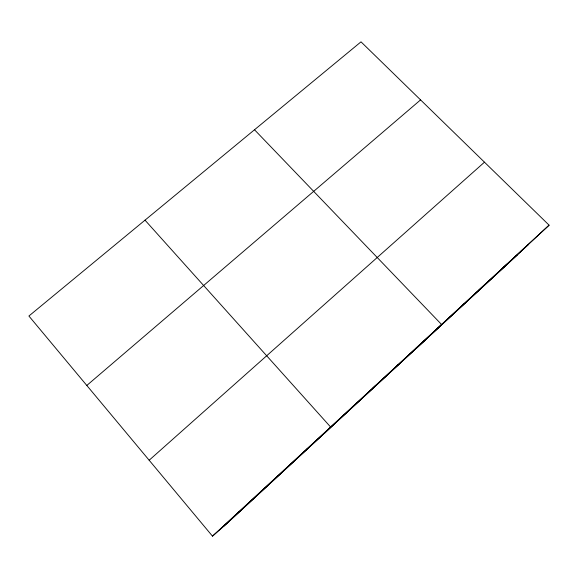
<?xml version="1.0" encoding="UTF-8"?>
<svg xmlns="http://www.w3.org/2000/svg" width="578" height="578" viewBox="0 0 578 578"><rect width="100%" height="100%" fill="white"/><g stroke="black" fill="none" stroke-linecap="round" stroke-linejoin="round"><path stroke-width="0.87" d="M307.128 448.839L307.575 448.311M324.446 433.312L330.609 427.026L145.006 220.16M351.316 408.01L353.353 406.016M373.02 387.961L375.816 385.259M394.463 368.15L398.004 364.761M415.654 348.57L419.924 344.51M416.955 347.833L441.578 324.504L254.508 129.761M457.921 309.519L463.614 304.144M478.996 290.055L485.383 284.036M499.811 270.822L506.884 264.175M520.388 251.813L528.119 244.559M549.1 225.174L227.031 523.321L212.48 536.16L28.9 316.022L361.004 41.84L549.1 225.174L212.48 536.16M219.683 529.809L528.675 244.321M223.599 526.348L517.433 254.855M149.16 460.233L484.472 162.18M236.713 513.777L238.793 511.978M86.808 385.461L420.567 99.893M260.635 491.676L261.848 490.671M284.253 469.856L284.629 469.632"/></g></svg>
